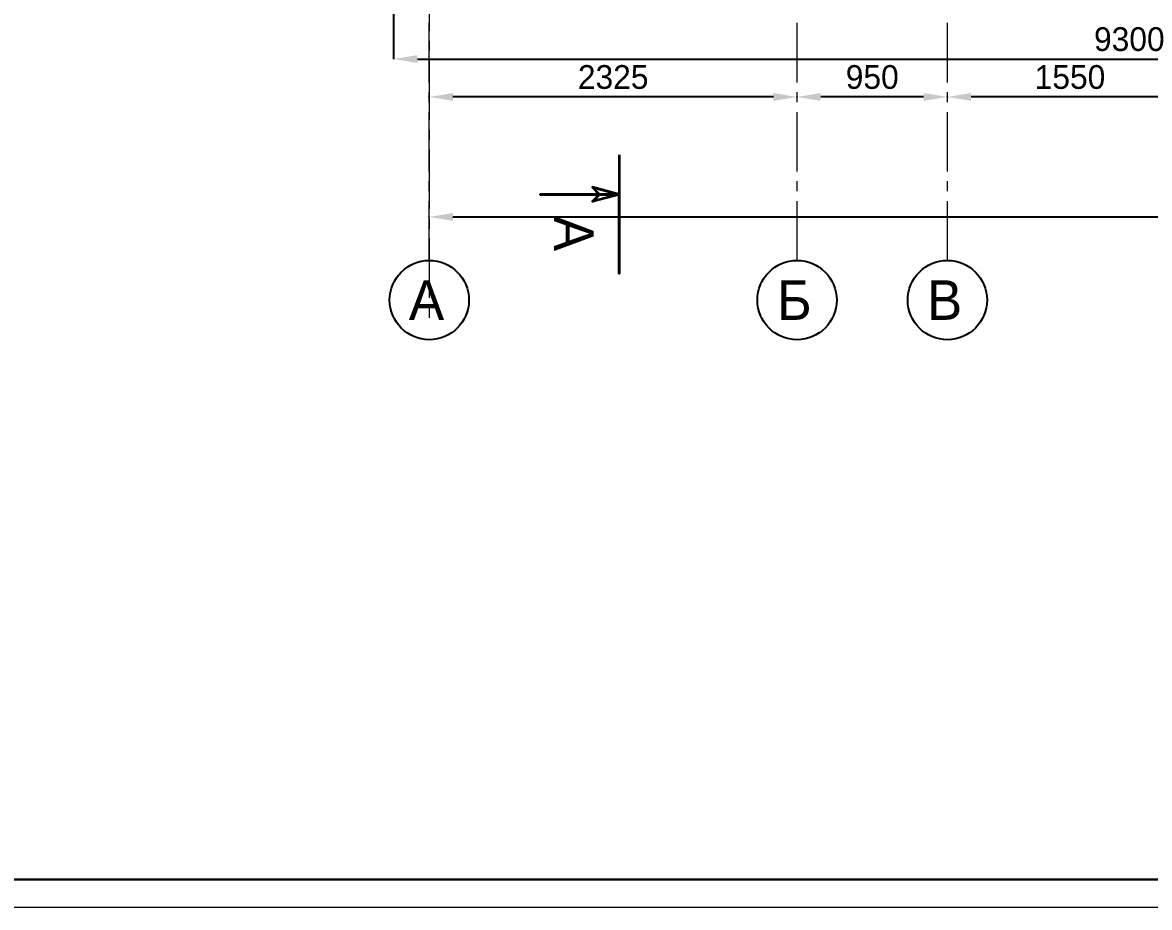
# Model space of a CAD drawing. Header units: millimetres. Extents: x 306212 to 393045, y -154783 to -111932.
# Drawn here: x 372033 to 379156, y -154783 to -149192 of the extents above; entities that cross this region are included whole.
import ezdxf
from ezdxf.enums import TextEntityAlignment as Align

# ---------------------------------------------------------------- set-up
doc = ezdxf.new("R2010")
doc.units = ezdxf.units.MM
doc.linetypes.add('CENTER2', pattern=[1.125, 0.75, -0.125, 0.125, -0.125])
doc.layers.add('0 duvar', color=2, linetype='Continuous')
doc.layers.add('AKS', color=252, linetype='CENTER2')
doc.layers.add('ahsap', color=222, linetype='Continuous', lineweight=13)
doc.layers.add('OLCU', color=7, linetype='Continuous', lineweight=13)
doc.dimstyles.new('ISO-25', dxfattribs={"dimtxt": 100, "dimasz": 2.5, "dimexe": 1.25, "dimexo": 0.625, "dimtad": 1, "dimdec": 0, "dimtxsty": 'Standard', "dimcen": 2.5, "dimadec": 0, "dimazin": 0, "dimtfac": 1, "dimtdec": 0, "dimtmove": 0, "dimatfit": 3, "dimfxl": 0, "dimarcsym": 0})

# ---------------------------------------------------------------- blocks, each defined once
blk = doc.blocks.new('*D751')
at = {"layer": 'ahsap', "color": 0, "lineweight": -2}
for p, q in [((377878.4, -149664.3), (377878.4, -149661)), ((379278.4, -149662.3), (378028.4, -149662.3)), ((379428.4, -149664.3), (379428.4, -149661))]:
    blk.add_line(p, q, dxfattribs=at)
at = {"layer": 'ahsap', "color": 0}
for points in [[(378028.4, -149637.3), (378028.4, -149687.3), (377878.4, -149662.3)], [(379278.4, -149637.3), (379278.4, -149687.3), (379428.4, -149662.3)]]:
    blk.add_solid(points, dxfattribs=at)
at = {"layer": 'DEFPOINTS', "color": 0}
for p in [(377878.4, -149662.3), (377878.4, -150391.3), (379428.4, -150391.3)]:
    blk.add_point(p, dxfattribs=at)
at = {"layer": 'ahsap', "color": 0, "insert": (378653.4, -149537.3), "char_height": 150, "attachment_point": 5}
blk.add_mtext('1550', dxfattribs=at)
blk = doc.blocks.new('*D752')
at = {"layer": 'ahsap', "color": 0, "lineweight": -2}
for p, q in [((376928.4, -149664.3), (376928.4, -149661)), ((377728.4, -149662.3), (377078.4, -149662.3)), ((377878.4, -149664.3), (377878.4, -149661))]:
    blk.add_line(p, q, dxfattribs=at)
at = {"layer": 'ahsap', "color": 0}
for points in [[(377078.4, -149637.3), (377078.4, -149687.3), (376928.4, -149662.3)], [(377728.4, -149637.3), (377728.4, -149687.3), (377878.4, -149662.3)]]:
    blk.add_solid(points, dxfattribs=at)
at = {"layer": 'DEFPOINTS', "color": 0}
for p in [(376928.4, -149662.3), (376928.4, -150391.3), (377878.4, -150391.3)]:
    blk.add_point(p, dxfattribs=at)
at = {"layer": 'ahsap', "color": 0, "insert": (377403.4, -149537.3), "char_height": 150, "attachment_point": 5}
blk.add_mtext('950', dxfattribs=at)
blk = doc.blocks.new('*D753')
at = {"layer": 'ahsap', "color": 0, "lineweight": -2}
for p, q in [((374603.4, -149664.3), (374603.4, -149661)), ((376778.4, -149662.3), (374753.4, -149662.3)), ((376928.4, -149664.3), (376928.4, -149661))]:
    blk.add_line(p, q, dxfattribs=at)
at = {"layer": 'ahsap', "color": 0}
for points in [[(374753.4, -149637.3), (374753.4, -149687.3), (374603.4, -149662.3)], [(376778.4, -149637.3), (376778.4, -149687.3), (376928.4, -149662.3)]]:
    blk.add_solid(points, dxfattribs=at)
at = {"layer": 'DEFPOINTS', "color": 0}
for p in [(374603.4, -149662.3), (374603.4, -150391.3), (376928.4, -150391.3)]:
    blk.add_point(p, dxfattribs=at)
at = {"layer": 'ahsap', "color": 0, "insert": (375765.9, -149537.3), "char_height": 150, "attachment_point": 5}
blk.add_mtext('2325', dxfattribs=at)
blk = doc.blocks.new('*D754')
at = {"layer": 'ahsap', "color": 0, "lineweight": -2}
for p, q in [((374603.4, -150422.3), (374603.4, -150419.1)), ((374753.4, -150420.3), (386003.4, -150420.3)), ((386153.4, -150422.3), (386153.4, -150419.1))]:
    blk.add_line(p, q, dxfattribs=at)
at = {"layer": 'ahsap', "color": 0}
for points in [[(374753.4, -150395.3), (374753.4, -150445.3), (374603.4, -150420.3)], [(386003.4, -150395.3), (386003.4, -150445.3), (386153.4, -150420.3)]]:
    blk.add_solid(points, dxfattribs=at)
at = {"layer": 'DEFPOINTS', "color": 0}
for p in [(386153.4, -150420.3), (374603.4, -150695.1), (386153.4, -150695.1)]:
    blk.add_point(p, dxfattribs=at)
at = {"layer": 'ahsap', "color": 0, "insert": (380378.4, -150295.3), "char_height": 150, "attachment_point": 5}
blk.add_mtext('11550', dxfattribs=at)
blk = doc.blocks.new('*D764')
at = {"layer": 'ahsap', "color": 0, "lineweight": -2}
for p, q in [((374378.4, -148358), (374378.4, -149423.4)), ((383678.4, -149033.6), (383678.4, -149423.4)), ((374528.4, -149423.1), (383528.4, -149423.1))]:
    blk.add_line(p, q, dxfattribs=at)
at = {"layer": 'ahsap', "color": 0}
for points in [[(374528.4, -149398.1), (374528.4, -149448.1), (374378.4, -149423.1)], [(383528.4, -149398.1), (383528.4, -149448.1), (383678.4, -149423.1)]]:
    blk.add_solid(points, dxfattribs=at)
at = {"layer": 'DEFPOINTS', "color": 0}
for p in [(374378.4, -148357.4), (383678.4, -149033), (383678.4, -149423.1)]:
    blk.add_point(p, dxfattribs=at)
at = {"layer": 'ahsap', "color": 0, "insert": (379028.4, -149298.1), "char_height": 150, "attachment_point": 5}
blk.add_mtext('9300', dxfattribs=at)

msp = doc.modelspace()

# ---------------------------------------------------------------- linework, layer by layer
at = {"layer": '0 duvar', "color": 7, "lineweight": 30, "ltscale": 0.071429}
msp.add_lwpolyline([(366140.8, -134608.8), (392868.1, -134608.8), (392868.1, -154606), (366140.8, -154606)], close=True, dxfattribs=at)
at = {"layer": 'ahsap', "color": 1, "lineweight": 35}
msp.add_lwpolyline([(375803.4, -150027.7), (375803.4, -150777.7), (375803.4, -150277.7), (375803.4, -150277.7), (375303.4, -150277.7), (375803.4, -150277.7), (375634.4, -150232.4), (375803.4, -150277.7), (375634.4, -150323), (375679.7, -150277.7), (375634.4, -150232.4)], dxfattribs=at)
at = {"layer": 'AKS', "lineweight": 5, "ltscale": 500}
for p, q in [((374603.4, -140432.4), (374603.4, -151057.4)), ((374603.4, -150695.1), (374603.4, -140571.2)), ((376928.4, -150695.1), (376928.4, -140571.2)), ((377878.4, -150695.1), (377878.4, -140571.2))]:
    msp.add_line(p, q, dxfattribs=at)
at = {"layer": 'AKS', "color": 2, "linetype": 'Continuous'}
for centre in [(374603.4, -150945.6), (376928.4, -150945.6), (377878.4, -150945.6)]:
    msp.add_circle(centre, 250.5, dxfattribs=at)
at = {"layer": 'OLCU', "linetype": 'Continuous', "ltscale": 50}
msp.add_lwpolyline([(365433.7, -134432.1), (393044.8, -134432.1), (393044.8, -154782.7), (365433.7, -154782.7)], close=True, dxfattribs=at)

# ---------------------------------------------------------------- texts
at = {"layer": 'AKS', "color": 1}
msp.add_text('А', height=250, rotation=270, dxfattribs=at).set_placement((375517.1, -150525.4), align=Align.MIDDLE)
for s, p in [('А', (374586.1, -150945.6)), ('Б', (376911.1, -150945.6)), ('В', (377861.1, -150945.6))]:
    msp.add_text(s, height=250, dxfattribs=at).set_placement(p, align=Align.MIDDLE)

# ---------------------------------------------------------------- dimensions: what is measured, and where the dimension line sits
at = {"layer": 'ahsap', "color": 0}
dim = msp.add_linear_dim(base=(383678.4, -149423.1), p1=(374378.4, -148357.4), p2=(383678.4, -149033), dimstyle='ISO-25', override={"dimtxt": 150, "dimasz": 150, "dimexe": 0.25, "dimgap": 50, "dimdle": 0.25, "dimfxl": 0.25}, dxfattribs=at)
dim.commit()
dim.dimension.update_dxf_attribs({"geometry": '*D764', "text_midpoint": (379028.4, -149423.1), "dimtype": 160})
for base, p1, p2, picture, middle in [((374603.4, -149662.3), (376928.4, -150391.3), (374603.4, -150391.3), '*D753', (375765.9, -149537.3)), ((376928.4, -149662.3), (377878.4, -150391.3), (376928.4, -150391.3), '*D752', (377403.4, -149537.3)), ((377878.4, -149662.3), (379428.4, -150391.3), (377878.4, -150391.3), '*D751', (378653.4, -149537.3)), ((386153.4, -150420.3), (374603.4, -150695.1), (386153.4, -150695.1), '*D754', (380378.4, -150295.3))]:
    dim = msp.add_linear_dim(base=base, p1=p1, p2=p2, dimstyle='ISO-25', override={"dimtxt": 150, "dimasz": 150, "dimgap": 50, "dimfxl": 2, "dimfxlon": 1}, dxfattribs=at)
    dim.commit()
    dim.dimension.update_dxf_attribs({"geometry": picture, "text_midpoint": middle})

doc.saveas('drawing.dxf')
